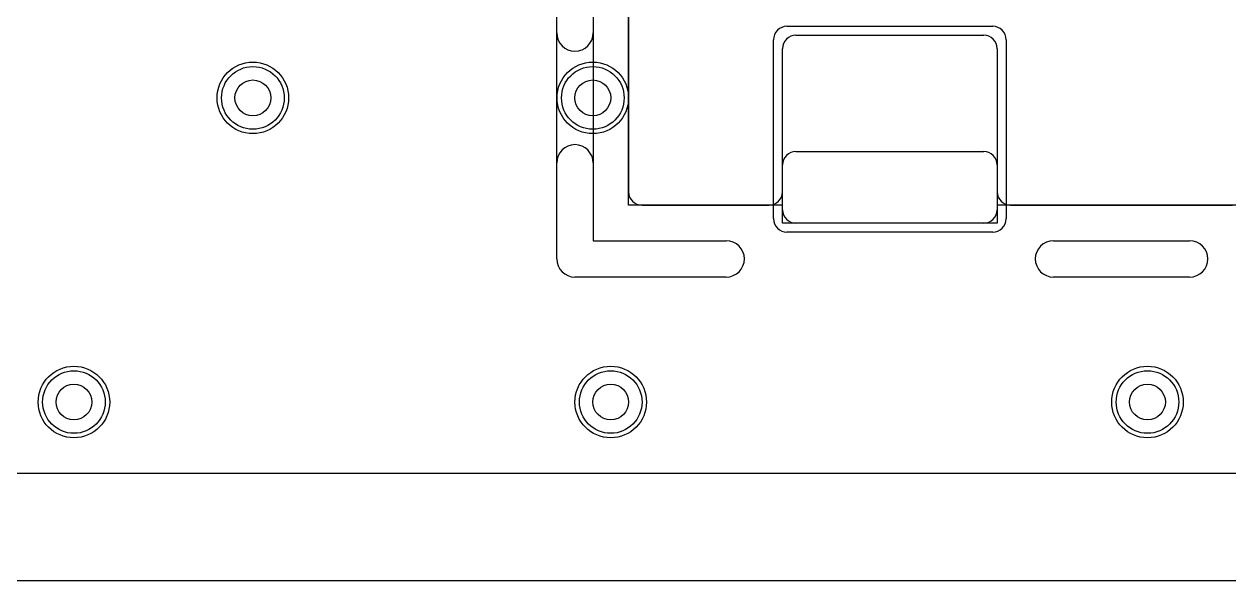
# Model space of a CAD drawing. Extents: x 0 to 20.5, y -0.5 to 20.
# Drawn here: x 6.72 to 13.46, y 0 to 3.11 of the extents above; entities that cross this region are included whole.
import ezdxf

# ---------------------------------------------------------------- set-up
doc = ezdxf.new("R2010")
doc.units = 0
for name, color, linetype in [('Hole', 1, 'CONTINUOUS'), ('L1', 3, 'CONTINUOUS'), ('L2', 3, 'CONTINUOUS'), ('L3', 3, 'CONTINUOUS'), ('L4', 3, 'CONTINUOUS'), ('MetalMask-A', 176, 'CONTINUOUS'), ('Outline', 7, 'CONTINUOUS'), ('PartsArea-A', 111, 'CONTINUOUS'), ('PartsSilk-A', 221, 'CONTINUOUS'), ('Resist-A', 2, 'CONTINUOUS'), ('Resist-B', 2, 'CONTINUOUS'), ('Silk-A', 140, 'CONTINUOUS')]:
    doc.layers.add(name, color=color, linetype=linetype)

msp = doc.modelspace()

# ---------------------------------------------------------------- linework, layer by layer
at = {"layer": 'Hole'}
for centre in [(8, 2.7), (9.9, 2.7), (7, 1), (10, 1), (13, 1)]:
    msp.add_circle(centre, 0.1, dxfattribs=at)
at = {"layer": 'L1'}
for p, q in [((10.09996, 4.175), (10.09996, 2.175)), ((11.035, 3.05), (12.085, 3.05)), ((10.96, 2.075), (10.96, 2.975)), ((12.16, 2.975), (12.16, 2.075)), ((11.03501, 2.4), (12.08499, 2.4)), ((10.96004, 2.175), (10.96004, 2.32503)), ((12.15996, 2.32503), (12.15996, 2.175)), ((10.175, 2.09996), (10.885, 2.09996)), ((12.235, 2.09996), (13.475, 2.09996)), ((12.085, 2), (11.035, 2)), ((17.75653, 0.6), (2.24347, 0.6))]:
    msp.add_line(p, q, dxfattribs=at)
for centre in [(8, 2.7), (9.9, 2.7), (7, 1), (10, 1), (13, 1)]:
    msp.add_circle(centre, 0.2, dxfattribs=at)
for centre, radius, start, end in [((11.035, 2.975), 0.075, 90, 180), ((12.085, 2.975), 0.075, 0, 90), ((11.03501, 2.32503), 0.07497, 90, 180), ((12.08499, 2.32503), 0.07497, 0, 90), ((10.175, 2.175), 0.07504, 180, -90), ((10.885, 2.175), 0.07504, -90, 0), ((12.235, 2.175), 0.07504, 180, -90), ((11.035, 2.075), 0.075, 180, -90), ((12.085, 2.075), 0.075, -90, 0)]:
    msp.add_arc(centre, radius, start, end, dxfattribs=at)
at = {"layer": 'L2'}
msp.add_line((17.75653, 0.6), (2.24347, 0.6), dxfattribs=at)
for centre in [(8, 2.7), (9.9, 2.7), (7, 1), (10, 1), (13, 1)]:
    msp.add_circle(centre, 0.2, dxfattribs=at)
at = {"layer": 'L3'}
msp.add_line((17.75652, 0.6), (2.24347, 0.6), dxfattribs=at)
for centre in [(8, 2.7), (9.9, 2.7), (7, 1), (10, 1), (13, 1)]:
    msp.add_circle(centre, 0.2, dxfattribs=at)
at = {"layer": 'L4'}
msp.add_line((17.75653, 0.6), (2.24347, 0.6), dxfattribs=at)
for centre in [(8, 2.7), (9.9, 2.7), (7, 1), (10, 1), (13, 1)]:
    msp.add_circle(centre, 0.2, dxfattribs=at)
at = {"layer": 'MetalMask-A'}
for p, q in [((11.035, 3.05), (12.085, 3.05)), ((10.96, 2.075), (10.96, 2.975)), ((12.16, 2.975), (12.16, 2.075)), ((12.085, 2), (11.035, 2))]:
    msp.add_line(p, q, dxfattribs=at)
for centre, start, end in [((11.035, 2.975), 90, 180), ((12.085, 2.975), 0, 90), ((11.035, 2.075), 180, -90), ((12.085, 2.075), -90, 0)]:
    msp.add_arc(centre, 0.075, start, end, dxfattribs=at)
at = {"layer": 'Outline'}
msp.add_line((18.05, 0), (1.95, 0), dxfattribs=at)
at = {"layer": 'PartsArea-A'}
for p, q in [((10.1, 2.1), (10.1, 4.25)), ((10.96, 2.1), (10.1, 2.1)), ((10.96, 2), (10.96, 2.1)), ((13.55, 2.1), (12.16, 2.1)), ((12.16, 2.1), (12.16, 2)), ((12.16, 2), (10.96, 2))]:
    msp.add_line(p, q, dxfattribs=at)
at = {"layer": 'PartsSilk-A'}
for p, q in [((9.6984, 1.8), (9.6984, 3.96734)), ((9.9016, 3.96734), (9.9016, 1.9016)), ((9.9016, 1.9016), (10.64574, 1.9016)), ((12.47426, 1.9016), (13.23574, 1.9016)), ((10.64574, 1.6984), (9.8, 1.6984)), ((13.23574, 1.6984), (12.47426, 1.6984))]:
    msp.add_line(p, q, dxfattribs=at)
for centre, start, end in [((10.64574, 1.8), -90, 90), ((12.47426, 1.8), 90, -90), ((13.23574, 1.8), -90, 90), ((9.8, 1.8), 180, -90)]:
    msp.add_arc(centre, 0.1016, start, end, dxfattribs=at)
at = {"layer": 'Resist-A'}
for p, q in [((10.985, 3.1), (12.135, 3.1)), ((10.91, 2.025), (10.91, 3.025)), ((12.21, 3.025), (12.21, 2.025)), ((12.135, 1.95), (10.985, 1.95))]:
    msp.add_line(p, q, dxfattribs=at)
for centre in [(8, 2.7), (9.9, 2.7), (7, 1), (10, 1), (13, 1)]:
    msp.add_circle(centre, 0.175, dxfattribs=at)
for centre, start, end in [((10.985, 3.025), 90, 180), ((12.135, 3.025), 0, 90), ((10.985, 2.025), 180, -90), ((12.135, 2.025), -90, 0)]:
    msp.add_arc(centre, 0.075, start, end, dxfattribs=at)
at = {"layer": 'Resist-B'}
for centre in [(8, 2.7), (9.9, 2.7), (7, 1), (10, 1), (13, 1)]:
    msp.add_circle(centre, 0.175, dxfattribs=at)
at = {"layer": 'Silk-A'}
for p, q in [((9.6984, 3.06308), (9.6984, 3.37234)), ((9.9016, 3.37234), (9.9016, 3.06308)), ((9.6984, 1.8), (9.6984, 2.33692)), ((9.9016, 2.33692), (9.9016, 1.9016)), ((9.9016, 1.9016), (10.64574, 1.9016)), ((12.47426, 1.9016), (13.23574, 1.9016)), ((10.64574, 1.6984), (9.8, 1.6984)), ((13.23574, 1.6984), (12.47426, 1.6984))]:
    msp.add_line(p, q, dxfattribs=at)
for centre, start, end in [((9.8, 3.06308), 180, 0), ((9.8, 2.33692), 0, 180), ((10.64574, 1.8), -90, 90), ((12.47426, 1.8), 90, -90), ((13.23574, 1.8), -90, 90), ((9.8, 1.8), 180, -90)]:
    msp.add_arc(centre, 0.1016, start, end, dxfattribs=at)

doc.saveas('drawing.dxf')
